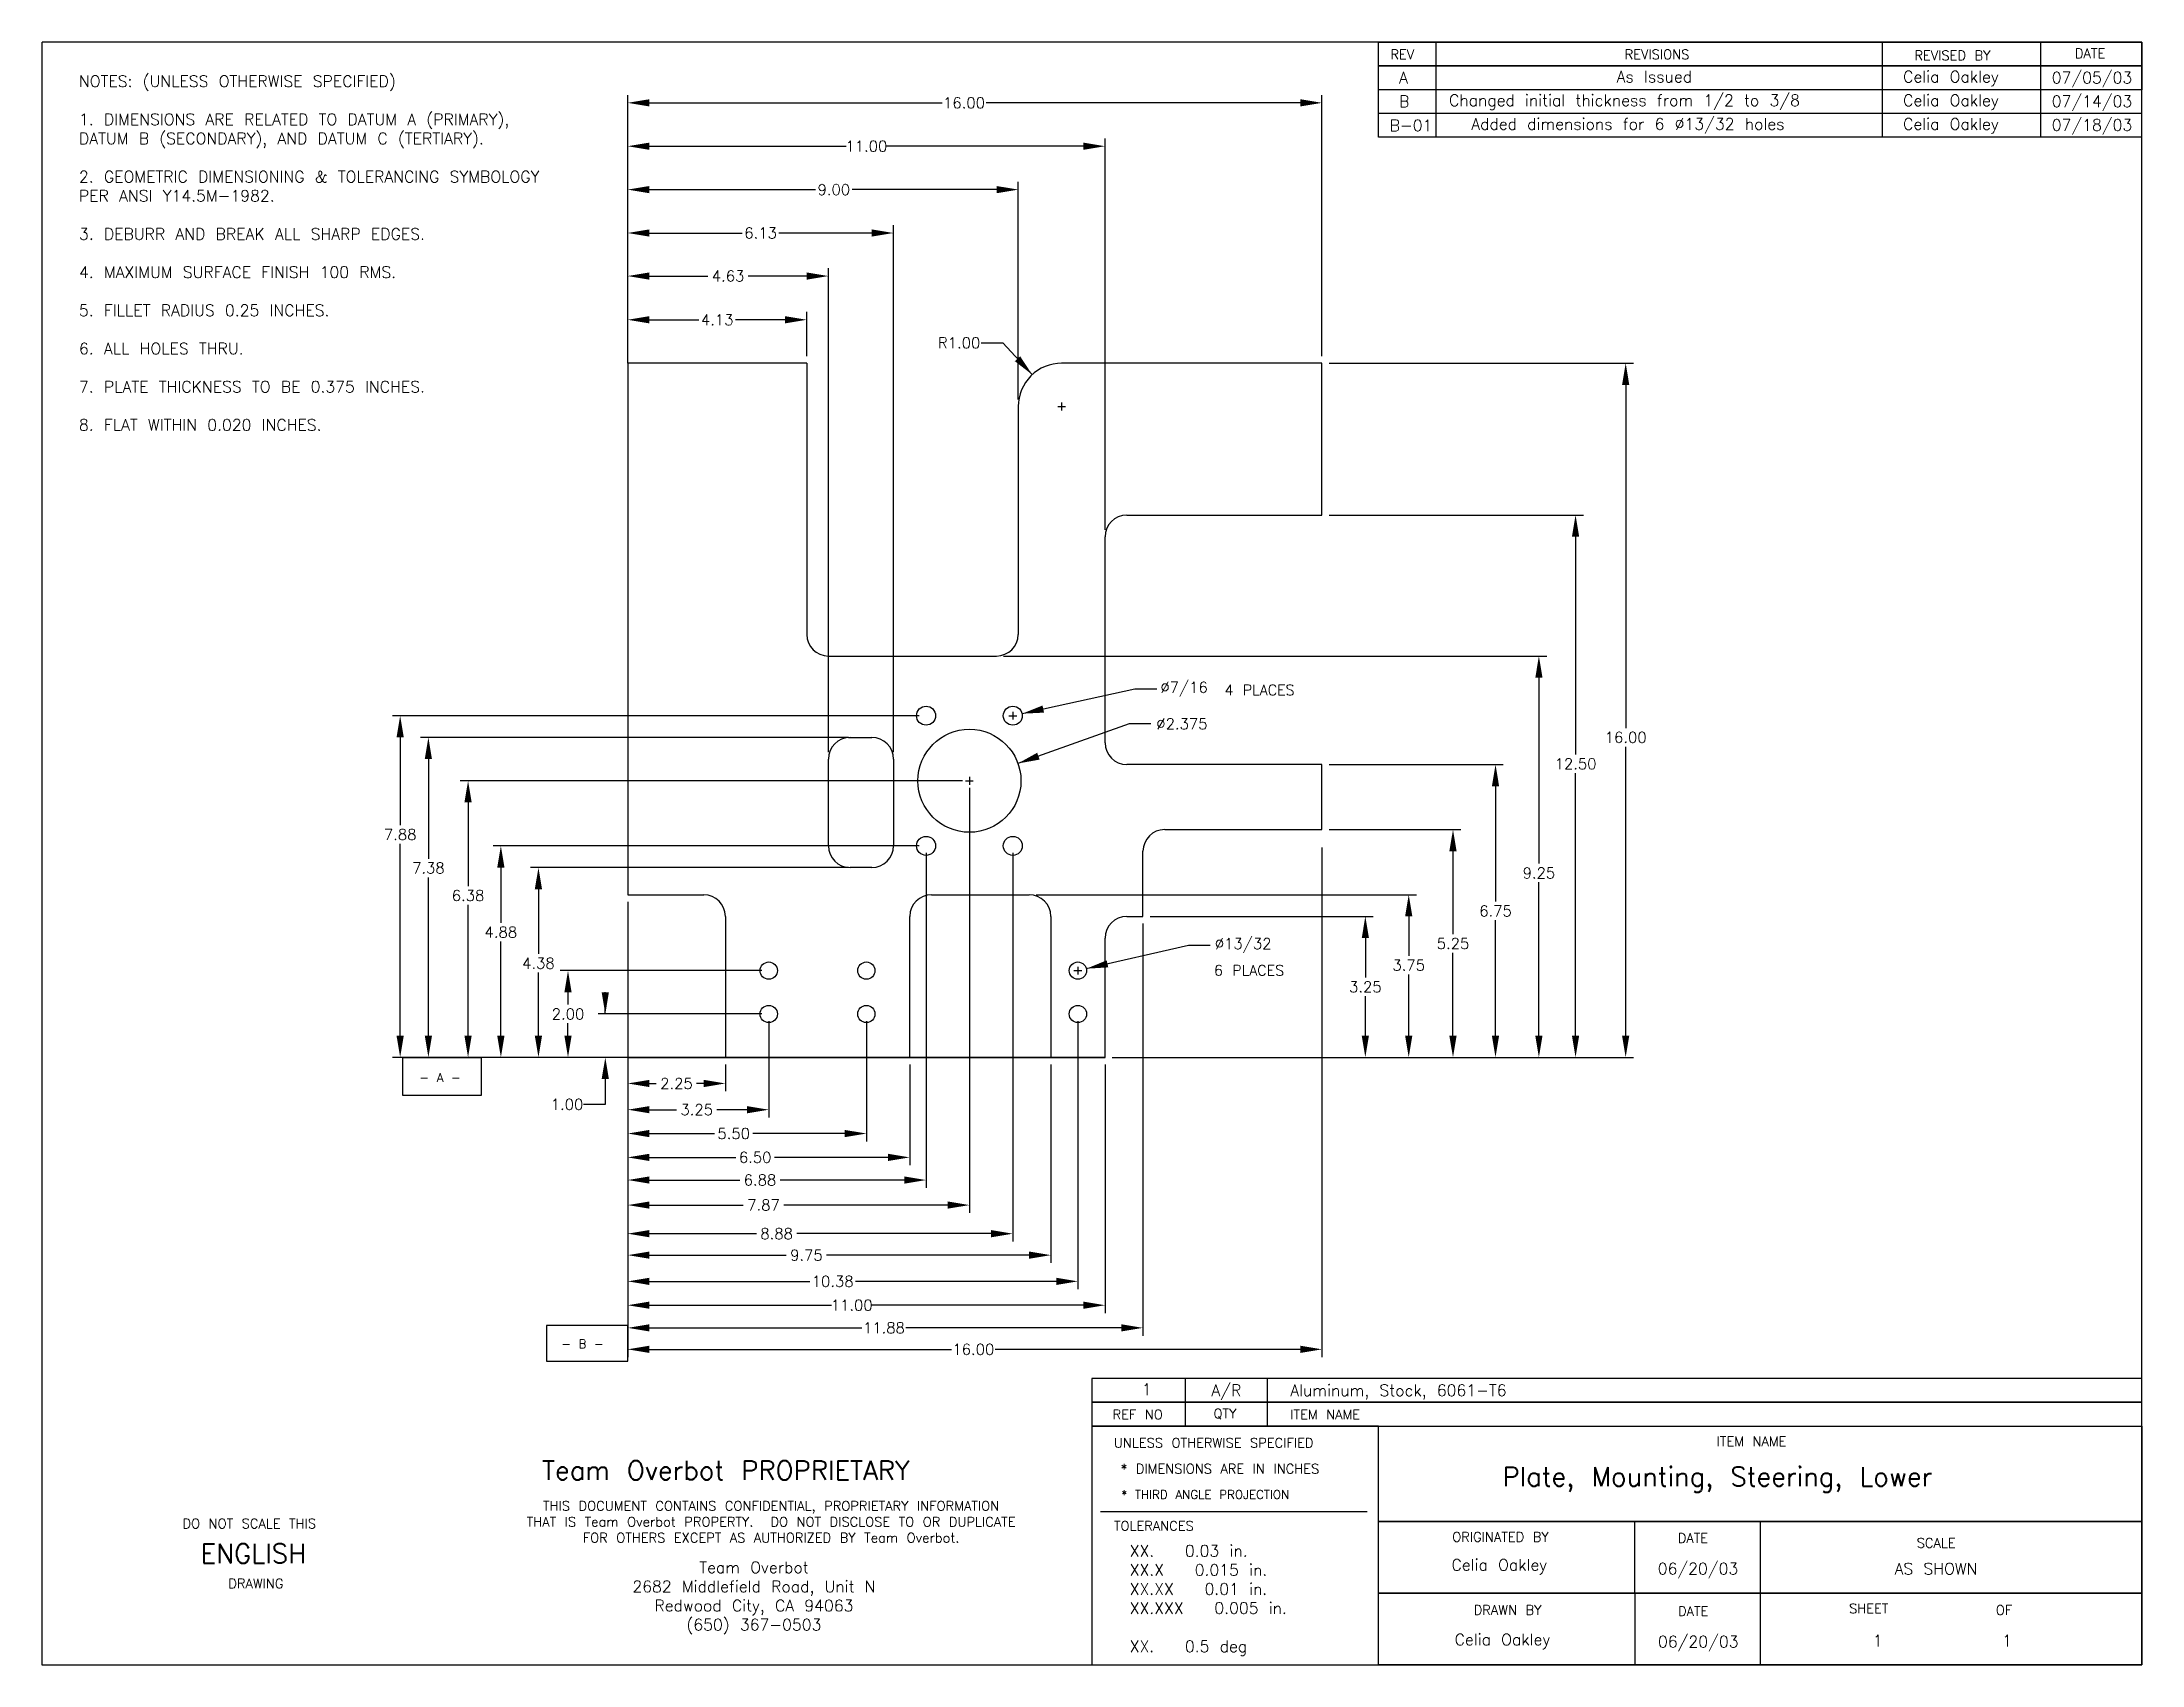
# Model space of a CAD drawing. Extents: x -13.5 to 34.9, y -14 to 23.4.
import ezdxf

# ---------------------------------------------------------------- set-up
doc = ezdxf.new("R2010")
doc.units = 0
doc.header["$MEASUREMENT"] = 0
doc.layers.get('0').update_dxf_attribs({"linetype": 'CONTINUOUS'})
doc.layers.get('DEFPOINTS').update_dxf_attribs({"linetype": 'CONTINUOUS'})
doc.layers.add('DIMENSIONS', color=1, linetype='CONTINUOUS')
doc.layers.add('TITLEBLOCK', color=5, linetype='CONTINUOUS')
doc.styles.get("Standard").update_dxf_attribs({"font": 'txt.shx'})
doc.dimstyles.new('STD_W_2_DEC_PLACES', dxfattribs={"dimtxt": 0.18, "dimasz": 0.18, "dimexe": 0.18, "dimexo": 0.1625, "dimgap": 0.09, "dimtad": 0, "dimtih": 1, "dimtoh": 1, "dimzin": 0, "dimtxsty": 'STANDARD', "dimcen": 0.09, "dimclrd": 10, "dimclre": 10, "dimazin": 3, "dimtfac": 1, "dimtdec": 4, "dimtofl": 0, "dimtmove": 0, "dimatfit": 3, "dimtolj": 1, "dimtzin": 0})

# ---------------------------------------------------------------- blocks, each defined once
blk = doc.blocks.new('*D36')
at = {"color": 1, "linetype": 'BYBLOCK'}
for p, q in [((0, 3.587), (0, -0.781)), ((2.25, -0.163), (2.25, -0.781)), ((0.5, -0.601), (0.658, -0.601)), ((1.75, -0.601), (1.588, -0.601))]:
    blk.add_line(p, q, dxfattribs=at)
for points in [[(0, -0.601), (0.5, -0.685), (0.5, -0.518)], [(2.25, -0.601), (1.75, -0.685), (1.75, -0.518)]]:
    blk.add_solid(points, dxfattribs=at)
at = {"layer": 'DEFPOINTS', "color": 1, "linetype": 'BYBLOCK'}
for p in [(0, 3.75), (2.25, 0)]:
    blk.add_point(p, dxfattribs=at)
at = {"color": 0, "linetype": 'BYBLOCK', "insert": (1.123, -0.601), "char_height": 0.25, "attachment_point": 5}
blk.add_mtext('\\A1;2.25', dxfattribs=at)
blk = doc.blocks.new('*D35')
at = {"color": 1, "linetype": 'BYBLOCK'}
for p, q in [((0, 3.587), (0, -5.892)), ((11, -0.163), (11, -5.892)), ((0.5, -5.712), (4.697, -5.712)), ((10.5, -5.712), (5.627, -5.712))]:
    blk.add_line(p, q, dxfattribs=at)
for points in [[(0, -5.712), (0.5, -5.795), (0.5, -5.629)], [(11, -5.712), (10.5, -5.795), (10.5, -5.629)]]:
    blk.add_solid(points, dxfattribs=at)
at = {"layer": 'DEFPOINTS', "color": 1, "linetype": 'BYBLOCK'}
for p in [(0, 3.75), (11, 0)]:
    blk.add_point(p, dxfattribs=at)
at = {"color": 0, "linetype": 'BYBLOCK', "insert": (5.162, -5.712), "char_height": 0.25, "attachment_point": 5}
blk.add_mtext('\\A1;11.00', dxfattribs=at)
blk = doc.blocks.new('*D25')
at = {"color": 1, "linetype": 'BYBLOCK'}
for p, q in [((0, 3.587), (0, -6.414)), ((11.875, 3.087), (11.875, -6.414)), ((0.5, -6.234), (5.397, -6.234)), ((11.375, -6.234), (6.411, -6.234))]:
    blk.add_line(p, q, dxfattribs=at)
for points in [[(0, -6.234), (0.5, -6.317), (0.5, -6.151)], [(11.875, -6.234), (11.375, -6.317), (11.375, -6.151)]]:
    blk.add_solid(points, dxfattribs=at)
at = {"layer": 'DEFPOINTS', "color": 1, "linetype": 'BYBLOCK'}
for p in [(0, 3.75), (11.875, 3.25)]:
    blk.add_point(p, dxfattribs=at)
at = {"color": 0, "linetype": 'BYBLOCK', "insert": (5.904, -6.234), "char_height": 0.25, "attachment_point": 5}
blk.add_mtext('\\A1;11.88', dxfattribs=at)
blk = doc.blocks.new('*D10')
at = {"color": 1, "linetype": 'BYBLOCK'}
for p, q in [((0, 16.163), (0, 17.18)), ((0.5, 17), (1.639, 17)), ((3.625, 17), (2.486, 17)), ((4.125, 16.163), (4.125, 17.18))]:
    blk.add_line(p, q, dxfattribs=at)
for points in [[(0, 17), (0.5, 16.917), (0.5, 17.083)], [(4.125, 17), (3.625, 16.917), (3.625, 17.083)]]:
    blk.add_solid(points, dxfattribs=at)
at = {"layer": 'DEFPOINTS', "color": 1, "linetype": 'BYBLOCK'}
for p in [(0, 16), (4.125, 16)]:
    blk.add_point(p, dxfattribs=at)
at = {"color": 0, "linetype": 'BYBLOCK', "insert": (2.062, 17), "char_height": 0.25, "attachment_point": 5}
blk.add_mtext('\\A1;4.13', dxfattribs=at)
blk = doc.blocks.new('*D9')
at = {"color": 1, "linetype": 'BYBLOCK'}
for p, q in [((0, 16.163), (0, 20.18)), ((0.5, 20), (4.327, 20)), ((8.5, 20), (5.173, 20)), ((9, 15.162), (9, 20.18))]:
    blk.add_line(p, q, dxfattribs=at)
for points in [[(0, 20), (0.5, 19.917), (0.5, 20.083)], [(9, 20), (8.5, 19.917), (8.5, 20.083)]]:
    blk.add_solid(points, dxfattribs=at)
at = {"layer": 'DEFPOINTS', "color": 1, "linetype": 'BYBLOCK'}
for p in [(0, 16), (9, 15)]:
    blk.add_point(p, dxfattribs=at)
at = {"color": 0, "linetype": 'BYBLOCK', "insert": (4.75, 20), "char_height": 0.25, "attachment_point": 5}
blk.add_mtext('\\A1;9.00', dxfattribs=at)
blk = doc.blocks.new('*D8')
at = {"color": 1, "linetype": 'BYBLOCK'}
for p, q in [((12.037, 3.25), (17.18, 3.25)), ((17, 2.75), (17, 1.84)), ((17, 0.5), (17, 1.41)), ((11.162, 0), (17.18, 0))]:
    blk.add_line(p, q, dxfattribs=at)
for points in [[(17, 3.25), (17.083, 2.75), (16.917, 2.75)], [(17, 0), (17.083, 0.5), (16.917, 0.5)]]:
    blk.add_solid(points, dxfattribs=at)
at = {"layer": 'DEFPOINTS', "color": 1, "linetype": 'BYBLOCK'}
for p in [(11.875, 3.25), (11, 0)]:
    blk.add_point(p, dxfattribs=at)
at = {"color": 0, "linetype": 'BYBLOCK', "insert": (17, 1.625), "char_height": 0.25, "attachment_point": 5}
blk.add_mtext('\\A1;3.25', dxfattribs=at)
blk = doc.blocks.new('*D7')
at = {"color": 1, "linetype": 'BYBLOCK'}
for p, q in [((9.412, 3.75), (18.18, 3.75)), ((18, 3.25), (18, 2.34)), ((18, 0.5), (18, 1.91)), ((11.162, 0), (18.18, 0))]:
    blk.add_line(p, q, dxfattribs=at)
for points in [[(18, 3.75), (18.083, 3.25), (17.917, 3.25)], [(18, 0), (18.083, 0.5), (17.917, 0.5)]]:
    blk.add_solid(points, dxfattribs=at)
at = {"layer": 'DEFPOINTS', "color": 1, "linetype": 'BYBLOCK'}
for p in [(9.25, 3.75), (11, 0)]:
    blk.add_point(p, dxfattribs=at)
at = {"color": 0, "linetype": 'BYBLOCK', "insert": (18, 2.125), "char_height": 0.25, "attachment_point": 5}
blk.add_mtext('\\A1;3.75', dxfattribs=at)
blk = doc.blocks.new('*D6')
at = {"color": 1, "linetype": 'BYBLOCK'}
for p, q in [((16.163, 6.75), (20.18, 6.75)), ((20, 6.25), (20, 3.59)), ((20, 0.5), (20, 3.16)), ((11.162, 0), (20.18, 0))]:
    blk.add_line(p, q, dxfattribs=at)
for points in [[(20, 6.75), (20.083, 6.25), (19.917, 6.25)], [(20, 0), (20.083, 0.5), (19.917, 0.5)]]:
    blk.add_solid(points, dxfattribs=at)
at = {"layer": 'DEFPOINTS', "color": 1, "linetype": 'BYBLOCK'}
for p in [(16, 6.75), (11, 0)]:
    blk.add_point(p, dxfattribs=at)
at = {"color": 0, "linetype": 'BYBLOCK', "insert": (20, 3.375), "char_height": 0.25, "attachment_point": 5}
blk.add_mtext('\\A1;6.75', dxfattribs=at)
blk = doc.blocks.new('*D5')
at = {"color": 1, "linetype": 'BYBLOCK'}
for p, q in [((16.163, 12.5), (22.025, 12.5)), ((21.845, 12), (21.845, 6.98)), ((21.845, 0.5), (21.845, 6.55)), ((11.162, 0), (22.025, 0))]:
    blk.add_line(p, q, dxfattribs=at)
for points in [[(21.845, 12.5), (21.928, 12), (21.762, 12)], [(21.845, 0), (21.928, 0.5), (21.762, 0.5)]]:
    blk.add_solid(points, dxfattribs=at)
at = {"layer": 'DEFPOINTS', "color": 1, "linetype": 'BYBLOCK'}
for p in [(16, 12.5), (11, 0)]:
    blk.add_point(p, dxfattribs=at)
at = {"color": 0, "linetype": 'BYBLOCK', "insert": (21.845, 6.765), "char_height": 0.25, "attachment_point": 5}
blk.add_mtext('\\A1;12.50', dxfattribs=at)
blk = doc.blocks.new('*D4')
at = {"color": 1, "linetype": 'BYBLOCK'}
for p, q in [((8.662, 9.25), (21.18, 9.25)), ((21, 8.75), (21, 4.465)), ((21, 0.5), (21, 4.035)), ((11.162, 0), (21.18, 0))]:
    blk.add_line(p, q, dxfattribs=at)
for points in [[(21, 9.25), (21.083, 8.75), (20.917, 8.75)], [(21, 0), (21.083, 0.5), (20.917, 0.5)]]:
    blk.add_solid(points, dxfattribs=at)
at = {"layer": 'DEFPOINTS', "color": 1, "linetype": 'BYBLOCK'}
for p in [(8.5, 9.25), (11, 0)]:
    blk.add_point(p, dxfattribs=at)
at = {"color": 0, "linetype": 'BYBLOCK', "insert": (21, 4.25), "char_height": 0.25, "attachment_point": 5}
blk.add_mtext('\\A1;9.25', dxfattribs=at)
blk = doc.blocks.new('*D3')
at = {"color": 1, "linetype": 'BYBLOCK'}
for p, q in [((16.163, 16), (23.18, 16)), ((23, 15.5), (23, 7.59)), ((23, 0.5), (23, 7.16)), ((11.162, 0), (23.18, 0))]:
    blk.add_line(p, q, dxfattribs=at)
for points in [[(23, 16), (23.083, 15.5), (22.917, 15.5)], [(23, 0), (23.083, 0.5), (22.917, 0.5)]]:
    blk.add_solid(points, dxfattribs=at)
at = {"layer": 'DEFPOINTS', "color": 1, "linetype": 'BYBLOCK'}
for p in [(16, 16), (11, 0)]:
    blk.add_point(p, dxfattribs=at)
at = {"color": 0, "linetype": 'BYBLOCK', "insert": (23, 7.375), "char_height": 0.25, "attachment_point": 5}
blk.add_mtext('\\A1;16.00', dxfattribs=at)
blk = doc.blocks.new('*D23')
at = {"color": 1, "linetype": 'BYBLOCK'}
for p, q in [((5.088, 4.375), (-2.238, 4.375)), ((-2.058, 3.875), (-2.058, 2.384)), ((-2.058, 0.5), (-2.058, 1.954)), ((2.087, 0), (-2.238, 0))]:
    blk.add_line(p, q, dxfattribs=at)
for points in [[(-2.058, 4.375), (-1.975, 3.875), (-2.142, 3.875)], [(-2.058, 0), (-1.975, 0.5), (-2.142, 0.5)]]:
    blk.add_solid(points, dxfattribs=at)
at = {"layer": 'DEFPOINTS', "color": 1, "linetype": 'BYBLOCK'}
for p in [(5.25, 4.375), (2.25, 0)]:
    blk.add_point(p, dxfattribs=at)
at = {"color": 0, "linetype": 'BYBLOCK', "insert": (-2.058, 2.169), "char_height": 0.25, "attachment_point": 5}
blk.add_mtext('\\A1;4.38', dxfattribs=at)
blk = doc.blocks.new('*D24')
at = {"color": 1, "linetype": 'BYBLOCK'}
for p, q in [((5.088, 7.375), (-4.775, 7.375)), ((-4.595, 6.875), (-4.595, 4.578)), ((-4.595, 0.5), (-4.595, 4.148)), ((2.087, 0), (-4.775, 0))]:
    blk.add_line(p, q, dxfattribs=at)
for points in [[(-4.595, 7.375), (-4.512, 6.875), (-4.678, 6.875)], [(-4.595, 0), (-4.512, 0.5), (-4.678, 0.5)]]:
    blk.add_solid(points, dxfattribs=at)
at = {"layer": 'DEFPOINTS', "color": 1, "linetype": 'BYBLOCK'}
for p in [(5.25, 7.375), (2.25, 0)]:
    blk.add_point(p, dxfattribs=at)
at = {"color": 0, "linetype": 'BYBLOCK', "insert": (-4.595, 4.363), "char_height": 0.25, "attachment_point": 5}
blk.add_mtext('\\A1;7.38', dxfattribs=at)
blk = doc.blocks.new('*D2')
at = {"color": 1, "linetype": 'BYBLOCK'}
for p, q in [((0, 16), (0, 22.18)), ((0.5, 22), (7.243, 22)), ((15.5, 22), (8.257, 22)), ((16, 16.163), (16, 22.18))]:
    blk.add_line(p, q, dxfattribs=at)
for points in [[(0, 22), (0.5, 21.917), (0.5, 22.083)], [(16, 22), (15.5, 21.917), (15.5, 22.083)]]:
    blk.add_solid(points, dxfattribs=at)
at = {"layer": 'DEFPOINTS', "color": 1, "linetype": 'BYBLOCK'}
for p in [(16, 16), (0, 15.838)]:
    blk.add_point(p, dxfattribs=at)
at = {"color": 0, "linetype": 'BYBLOCK', "insert": (7.75, 22), "char_height": 0.25, "attachment_point": 5}
blk.add_mtext('\\A1;16.00', dxfattribs=at)
blk = doc.blocks.new('*D26')
at = {"color": 1, "linetype": 'BYBLOCK'}
for p, q in [((16, 4.838), (16, -6.909)), ((0, 3.587), (0, -6.909)), ((0.5, -6.729), (7.458, -6.729)), ((15.5, -6.729), (8.471, -6.729))]:
    blk.add_line(p, q, dxfattribs=at)
for points in [[(0, -6.729), (0.5, -6.812), (0.5, -6.645)], [(16, -6.729), (15.5, -6.812), (15.5, -6.645)]]:
    blk.add_solid(points, dxfattribs=at)
at = {"layer": 'DEFPOINTS', "color": 1, "linetype": 'BYBLOCK'}
for p in [(16, 5), (0, 3.75)]:
    blk.add_point(p, dxfattribs=at)
at = {"color": 0, "linetype": 'BYBLOCK', "insert": (7.965, -6.729), "char_height": 0.25, "attachment_point": 5}
blk.add_mtext('\\A1;16.00', dxfattribs=at)
blk = doc.blocks.new('*D1')
at = {"color": 1, "linetype": 'BYBLOCK'}
for p, q in [((8.143, 16.47), (8.643, 16.47)), ((8.643, 16.47), (9.322, 15.735)), ((10, 15.09), (10, 14.91)), ((9.91, 15), (10.09, 15))]:
    blk.add_line(p, q, dxfattribs=at)
blk.add_solid([(9.322, 15.735), (9.044, 16.159), (8.921, 16.046)], dxfattribs=at)
at = {"color": 0, "linetype": 'BYBLOCK', "insert": (7.637, 16.47), "char_height": 0.25, "attachment_point": 5}
blk.add_mtext('\\A1;R1.00', dxfattribs=at)
blk = doc.blocks.new('*D11')
at = {"color": 1, "linetype": 'BYBLOCK'}
for p, q in [((0, 16.163), (0, 21.18)), ((0.5, 21), (5.035, 21)), ((10.5, 21), (5.965, 21)), ((11, 12.162), (11, 21.18))]:
    blk.add_line(p, q, dxfattribs=at)
for points in [[(0, 21), (0.5, 20.917), (0.5, 21.083)], [(11, 21), (10.5, 20.917), (10.5, 21.083)]]:
    blk.add_solid(points, dxfattribs=at)
at = {"layer": 'DEFPOINTS', "color": 1, "linetype": 'BYBLOCK'}
for p in [(0, 16), (11, 12)]:
    blk.add_point(p, dxfattribs=at)
at = {"color": 0, "linetype": 'BYBLOCK', "insert": (5.5, 21), "char_height": 0.25, "attachment_point": 5}
blk.add_mtext('\\A1;11.00', dxfattribs=at)
blk = doc.blocks.new('*D12')
at = {"color": 1, "linetype": 'BYBLOCK'}
for p, q in [((0, 16.163), (0, 19.18)), ((0.5, 19), (2.639, 19)), ((5.625, 19), (3.486, 19)), ((6.125, 7.037), (6.125, 19.18))]:
    blk.add_line(p, q, dxfattribs=at)
for points in [[(0, 19), (0.5, 18.917), (0.5, 19.083)], [(6.125, 19), (5.625, 18.917), (5.625, 19.083)]]:
    blk.add_solid(points, dxfattribs=at)
at = {"layer": 'DEFPOINTS', "color": 1, "linetype": 'BYBLOCK'}
for p in [(0, 16), (6.125, 6.875)]:
    blk.add_point(p, dxfattribs=at)
at = {"color": 0, "linetype": 'BYBLOCK', "insert": (3.062, 19), "char_height": 0.25, "attachment_point": 5}
blk.add_mtext('\\A1;6.13', dxfattribs=at)
blk = doc.blocks.new('*D30')
at = {"color": 1, "linetype": 'BYBLOCK'}
for p, q in [((6.875, 4.713), (6.875, -3.007)), ((0, 3.587), (0, -3.007)), ((0.5, -2.827), (2.582, -2.827)), ((6.375, -2.827), (3.512, -2.827))]:
    blk.add_line(p, q, dxfattribs=at)
for points in [[(0, -2.827), (0.5, -2.91), (0.5, -2.744)], [(6.875, -2.827), (6.375, -2.91), (6.375, -2.744)]]:
    blk.add_solid(points, dxfattribs=at)
at = {"layer": 'DEFPOINTS', "color": 1, "linetype": 'BYBLOCK'}
for p in [(6.875, 4.875), (0, 3.75)]:
    blk.add_point(p, dxfattribs=at)
at = {"color": 0, "linetype": 'BYBLOCK', "insert": (3.047, -2.827), "char_height": 0.25, "attachment_point": 5}
blk.add_mtext('\\A1;6.88', dxfattribs=at)
blk = doc.blocks.new('*D34')
at = {"color": 1, "linetype": 'BYBLOCK'}
for p, q in [((8.875, 4.713), (8.875, -4.243)), ((0, 3.587), (0, -4.243)), ((0.5, -4.063), (2.966, -4.063)), ((8.375, -4.063), (3.896, -4.063))]:
    blk.add_line(p, q, dxfattribs=at)
for points in [[(0, -4.063), (0.5, -4.147), (0.5, -3.98)], [(8.875, -4.063), (8.375, -4.147), (8.375, -3.98)]]:
    blk.add_solid(points, dxfattribs=at)
at = {"layer": 'DEFPOINTS', "color": 1, "linetype": 'BYBLOCK'}
for p in [(8.875, 4.875), (0, 3.75)]:
    blk.add_point(p, dxfattribs=at)
at = {"color": 0, "linetype": 'BYBLOCK', "insert": (3.431, -4.063), "char_height": 0.25, "attachment_point": 5}
blk.add_mtext('\\A1;8.88', dxfattribs=at)
blk = doc.blocks.new('*D28')
at = {"color": 1, "linetype": 'BYBLOCK'}
for p, q in [((0, 3.587), (0, -4.738)), ((9.75, -0.163), (9.75, -4.738)), ((0.5, -4.558), (3.653, -4.558)), ((9.25, -4.558), (4.583, -4.558))]:
    blk.add_line(p, q, dxfattribs=at)
for points in [[(0, -4.558), (0.5, -4.641), (0.5, -4.475)], [(9.75, -4.558), (9.25, -4.641), (9.25, -4.475)]]:
    blk.add_solid(points, dxfattribs=at)
at = {"layer": 'DEFPOINTS', "color": 1, "linetype": 'BYBLOCK'}
for p in [(0, 3.75), (9.75, 0)]:
    blk.add_point(p, dxfattribs=at)
at = {"color": 0, "linetype": 'BYBLOCK', "insert": (4.118, -4.558), "char_height": 0.25, "attachment_point": 5}
blk.add_mtext('\\A1;9.75', dxfattribs=at)
blk = doc.blocks.new('*D20')
at = {"color": 1, "linetype": 'BYBLOCK'}
for p, q in [((6.713, 4.875), (-3.104, 4.875)), ((-2.924, 4.375), (-2.924, 3.101)), ((-2.924, 0.5), (-2.924, 2.671)), ((2.087, 0), (-3.104, 0))]:
    blk.add_line(p, q, dxfattribs=at)
for points in [[(-2.924, 4.875), (-2.841, 4.375), (-3.008, 4.375)], [(-2.924, 0), (-2.841, 0.5), (-3.008, 0.5)]]:
    blk.add_solid(points, dxfattribs=at)
at = {"layer": 'DEFPOINTS', "color": 1, "linetype": 'BYBLOCK'}
for p in [(6.875, 4.875), (2.25, 0)]:
    blk.add_point(p, dxfattribs=at)
at = {"color": 0, "linetype": 'BYBLOCK', "insert": (-2.924, 2.886), "char_height": 0.25, "attachment_point": 5}
blk.add_mtext('\\A1;4.88', dxfattribs=at)
blk = doc.blocks.new('*D19')
at = {"color": 1, "linetype": 'BYBLOCK'}
for p, q in [((7.713, 6.375), (-3.86, 6.375)), ((-3.68, 5.875), (-3.68, 3.945)), ((-3.68, 0.5), (-3.68, 3.515)), ((2.087, 0), (-3.86, 0))]:
    blk.add_line(p, q, dxfattribs=at)
for points in [[(-3.68, 6.375), (-3.597, 5.875), (-3.764, 5.875)], [(-3.68, 0), (-3.597, 0.5), (-3.764, 0.5)]]:
    blk.add_solid(points, dxfattribs=at)
at = {"layer": 'DEFPOINTS', "color": 1, "linetype": 'BYBLOCK'}
for p in [(7.875, 6.375), (2.25, 0)]:
    blk.add_point(p, dxfattribs=at)
at = {"color": 0, "linetype": 'BYBLOCK', "insert": (-3.68, 3.73), "char_height": 0.25, "attachment_point": 5}
blk.add_mtext('\\A1;6.38', dxfattribs=at)
blk = doc.blocks.new('*D18')
at = {"color": 1, "linetype": 'BYBLOCK'}
for p, q in [((6.713, 7.875), (-5.425, 7.875)), ((-5.245, 7.375), (-5.245, 5.352)), ((-5.245, 0.5), (-5.245, 4.922)), ((2.087, 0), (-5.425, 0))]:
    blk.add_line(p, q, dxfattribs=at)
for points in [[(-5.245, 7.875), (-5.162, 7.375), (-5.329, 7.375)], [(-5.245, 0), (-5.162, 0.5), (-5.329, 0.5)]]:
    blk.add_solid(points, dxfattribs=at)
at = {"layer": 'DEFPOINTS', "color": 1, "linetype": 'BYBLOCK'}
for p in [(6.875, 7.875), (2.25, 0)]:
    blk.add_point(p, dxfattribs=at)
at = {"color": 0, "linetype": 'BYBLOCK', "insert": (-5.245, 5.137), "char_height": 0.25, "attachment_point": 5}
blk.add_mtext('\\A1;7.88', dxfattribs=at)
blk = doc.blocks.new('*D13')
at = {"color": 1, "linetype": 'BYBLOCK'}
for p, q in [((0, 16.163), (0, 18.188)), ((0.5, 18.008), (1.848, 18.008)), ((4.125, 18.008), (2.778, 18.008)), ((4.625, 7.038), (4.625, 18.188))]:
    blk.add_line(p, q, dxfattribs=at)
for points in [[(0, 18.008), (0.5, 17.924), (0.5, 18.091)], [(4.625, 18.008), (4.125, 17.924), (4.125, 18.091)]]:
    blk.add_solid(points, dxfattribs=at)
at = {"layer": 'DEFPOINTS', "color": 1, "linetype": 'BYBLOCK'}
for p in [(0, 16), (4.625, 6.875)]:
    blk.add_point(p, dxfattribs=at)
at = {"color": 0, "linetype": 'BYBLOCK', "insert": (2.313, 18.008), "char_height": 0.25, "attachment_point": 5}
blk.add_mtext('\\A1;4.63', dxfattribs=at)
blk = doc.blocks.new('*D29')
at = {"color": 1, "linetype": 'BYBLOCK'}
for p, q in [((7.875, 6.212), (7.875, -3.584)), ((0, 3.587), (0, -3.584)), ((0.5, -3.404), (2.664, -3.404)), ((7.375, -3.404), (3.594, -3.404))]:
    blk.add_line(p, q, dxfattribs=at)
for points in [[(0, -3.404), (0.5, -3.487), (0.5, -3.321)], [(7.875, -3.404), (7.375, -3.487), (7.375, -3.321)]]:
    blk.add_solid(points, dxfattribs=at)
at = {"layer": 'DEFPOINTS', "color": 1, "linetype": 'BYBLOCK'}
for p in [(7.875, 6.375), (0, 3.75)]:
    blk.add_point(p, dxfattribs=at)
at = {"color": 0, "linetype": 'BYBLOCK', "insert": (3.129, -3.404), "char_height": 0.25, "attachment_point": 5}
blk.add_mtext('\\A1;7.87', dxfattribs=at)
blk = doc.blocks.new('*D14')
at = {"color": 1, "linetype": 'BYBLOCK'}
for p, q in [((16.163, 5.25), (19.2, 5.25)), ((19.02, 4.75), (19.02, 2.84)), ((19.02, 0.5), (19.02, 2.41)), ((11.162, 0), (19.2, 0))]:
    blk.add_line(p, q, dxfattribs=at)
for points in [[(19.02, 5.25), (19.103, 4.75), (18.936, 4.75)], [(19.02, 0), (19.103, 0.5), (18.936, 0.5)]]:
    blk.add_solid(points, dxfattribs=at)
at = {"layer": 'DEFPOINTS', "color": 1, "linetype": 'BYBLOCK'}
for p in [(16, 5.25), (11, 0)]:
    blk.add_point(p, dxfattribs=at)
at = {"color": 0, "linetype": 'BYBLOCK', "insert": (19.02, 2.625), "char_height": 0.25, "attachment_point": 5}
blk.add_mtext('\\A1;5.25', dxfattribs=at)
blk = doc.blocks.new('*D15')
at = {"color": 1, "linetype": 'BYBLOCK'}
for p, q in [((11.557, 7.688), (8.993, 6.774)), ((12.057, 7.688), (11.557, 7.688)), ((7.785, 6.375), (7.965, 6.375)), ((7.875, 6.465), (7.875, 6.285))]:
    blk.add_line(p, q, dxfattribs=at)
blk.add_solid([(8.993, 6.774), (9.492, 6.863), (9.436, 7.02)], dxfattribs=at)
at = {"color": 0, "linetype": 'BYBLOCK', "insert": (12.772, 7.688), "char_height": 0.25, "attachment_point": 5}
blk.add_mtext('\\A1;∅2.375', dxfattribs=at)
blk = doc.blocks.new('*D16')
at = {"color": 1, "linetype": 'BYBLOCK'}
for p, q in [((11.691, 8.487), (9.089, 7.921)), ((12.191, 8.487), (11.691, 8.487)), ((8.785, 7.875), (8.965, 7.875)), ((8.875, 7.965), (8.875, 7.785))]:
    blk.add_line(p, q, dxfattribs=at)
blk.add_solid([(9.089, 7.921), (9.595, 7.946), (9.56, 8.109)], dxfattribs=at)
at = {"color": 0, "linetype": 'BYBLOCK', "insert": (12.822, 8.487), "char_height": 0.25, "attachment_point": 5}
blk.add_mtext('%%C7/16', dxfattribs=at)
blk = doc.blocks.new('*D17')
at = {"color": 1, "linetype": 'BYBLOCK'}
for p, q in [((12.927, 2.58), (10.569, 2.044)), ((13.427, 2.58), (12.927, 2.58)), ((10.285, 2), (10.465, 2)), ((10.375, 2.09), (10.375, 1.91))]:
    blk.add_line(p, q, dxfattribs=at)
blk.add_solid([(10.569, 2.044), (11.075, 2.074), (11.038, 2.236)], dxfattribs=at)
at = {"color": 0, "linetype": 'BYBLOCK', "insert": (14.184, 2.58), "char_height": 0.25, "attachment_point": 5}
blk.add_mtext('%%C13/32', dxfattribs=at)
blk = doc.blocks.new('*D33')
at = {"color": 1, "linetype": 'BYBLOCK'}
for p, q in [((0, 3.587), (0, -1.386)), ((3.25, 0.837), (3.25, -1.386)), ((0.5, -1.206), (1.125, -1.206)), ((2.75, -1.206), (2.055, -1.206))]:
    blk.add_line(p, q, dxfattribs=at)
for points in [[(0, -1.206), (0.5, -1.289), (0.5, -1.123)], [(3.25, -1.206), (2.75, -1.289), (2.75, -1.123)]]:
    blk.add_solid(points, dxfattribs=at)
at = {"layer": 'DEFPOINTS', "color": 1, "linetype": 'BYBLOCK'}
for p in [(0, 3.75), (3.25, 1)]:
    blk.add_point(p, dxfattribs=at)
at = {"color": 0, "linetype": 'BYBLOCK', "insert": (1.59, -1.206), "char_height": 0.25, "attachment_point": 5}
blk.add_mtext('\\A1;3.25', dxfattribs=at)
blk = doc.blocks.new('*D31')
at = {"color": 1, "linetype": 'BYBLOCK'}
for p, q in [((0, 3.587), (0, -1.935)), ((5.5, 0.837), (5.5, -1.935)), ((0.5, -1.755), (1.998, -1.755)), ((5, -1.755), (2.886, -1.755))]:
    blk.add_line(p, q, dxfattribs=at)
for points in [[(0, -1.755), (0.5, -1.839), (0.5, -1.672)], [(5.5, -1.755), (5, -1.839), (5, -1.672)]]:
    blk.add_solid(points, dxfattribs=at)
at = {"layer": 'DEFPOINTS', "color": 1, "linetype": 'BYBLOCK'}
for p in [(0, 3.75), (5.5, 1)]:
    blk.add_point(p, dxfattribs=at)
at = {"color": 0, "linetype": 'BYBLOCK', "insert": (2.442, -1.755), "char_height": 0.25, "attachment_point": 5}
blk.add_mtext('\\A1;5.50', dxfattribs=at)
blk = doc.blocks.new('*D32')
at = {"color": 1, "linetype": 'BYBLOCK'}
for p, q in [((0, 3.587), (0, -2.485)), ((6.5, -0.163), (6.5, -2.485)), ((0.5, -2.305), (2.493, -2.305)), ((6, -2.305), (3.381, -2.305))]:
    blk.add_line(p, q, dxfattribs=at)
for points in [[(0, -2.305), (0.5, -2.388), (0.5, -2.222)], [(6.5, -2.305), (6, -2.388), (6, -2.222)]]:
    blk.add_solid(points, dxfattribs=at)
at = {"layer": 'DEFPOINTS', "color": 1, "linetype": 'BYBLOCK'}
for p in [(0, 3.75), (6.5, 0)]:
    blk.add_point(p, dxfattribs=at)
at = {"color": 0, "linetype": 'BYBLOCK', "insert": (2.937, -2.305), "char_height": 0.25, "attachment_point": 5}
blk.add_mtext('\\A1;6.50', dxfattribs=at)
blk = doc.blocks.new('*D22')
at = {"color": 1, "linetype": 'BYBLOCK'}
for p, q in [((-0.517, 1), (-0.517, 1.5)), ((3.087, 1), (-0.68, 1)), ((2.087, 0), (-0.68, 0)), ((-0.517, -0.5), (-0.517, -1.084)), ((-0.517, -1.084), (-1.017, -1.084))]:
    blk.add_line(p, q, dxfattribs=at)
for points in [[(-0.517, 1), (-0.434, 1.5), (-0.601, 1.5)], [(-0.517, 0), (-0.434, -0.5), (-0.601, -0.5)]]:
    blk.add_solid(points, dxfattribs=at)
at = {"layer": 'DEFPOINTS', "color": 1, "linetype": 'BYBLOCK'}
for p in [(3.25, 1), (2.25, 0)]:
    blk.add_point(p, dxfattribs=at)
at = {"color": 0, "linetype": 'BYBLOCK', "insert": (-1.399, -1.084), "char_height": 0.25, "attachment_point": 5}
blk.add_mtext('\\A1;1.00', dxfattribs=at)
blk = doc.blocks.new('*D21')
at = {"color": 1, "linetype": 'BYBLOCK'}
for p, q in [((3.087, 2), (-1.557, 2)), ((-1.377, 1.5), (-1.377, 1.215)), ((-1.377, 0.5), (-1.377, 0.785)), ((2.087, 0), (-1.557, 0))]:
    blk.add_line(p, q, dxfattribs=at)
for points in [[(-1.377, 2), (-1.294, 1.5), (-1.46, 1.5)], [(-1.377, 0), (-1.294, 0.5), (-1.46, 0.5)]]:
    blk.add_solid(points, dxfattribs=at)
at = {"layer": 'DEFPOINTS', "color": 1, "linetype": 'BYBLOCK'}
for p in [(3.25, 2), (2.25, 0)]:
    blk.add_point(p, dxfattribs=at)
at = {"color": 0, "linetype": 'BYBLOCK', "insert": (-1.377, 1), "char_height": 0.25, "attachment_point": 5}
blk.add_mtext('\\A1;2.00', dxfattribs=at)
blk = doc.blocks.new('*D27')
at = {"color": 1, "linetype": 'BYBLOCK'}
for p, q in [((0, 3.587), (0, -5.342)), ((10.375, 0.837), (10.375, -5.342)), ((0.5, -5.162), (4.195, -5.162)), ((9.875, -5.162), (5.25, -5.162))]:
    blk.add_line(p, q, dxfattribs=at)
for points in [[(0, -5.162), (0.5, -5.246), (0.5, -5.079)], [(10.375, -5.162), (9.875, -5.246), (9.875, -5.079)]]:
    blk.add_solid(points, dxfattribs=at)
at = {"layer": 'DEFPOINTS', "color": 1, "linetype": 'BYBLOCK'}
for p in [(0, 3.75), (10.375, 1)]:
    blk.add_point(p, dxfattribs=at)
at = {"color": 0, "linetype": 'BYBLOCK', "insert": (4.723, -5.162), "char_height": 0.25, "attachment_point": 5}
blk.add_mtext('\\A1;10.38', dxfattribs=at)

msp = doc.modelspace()

# ---------------------------------------------------------------- linework, layer by layer
for p, q in [((4.125, 16), (4.125, 9.75)), ((11.5, 12.5), (16, 12.5)), ((11, 7.25), (11, 12)), ((4.625, 9.25), (8.5, 9.25)), ((5.0875, 7.375), (5.625, 7.375)), ((4.625, 4.875), (4.625, 6.875)), ((6.125, 6.875), (6.125, 4.875)), ((16, 6.75), (11.5, 6.75)), ((12.375, 5.25), (16, 5.25)), ((5.625, 4.375), (5.125, 4.375)), ((11.875, 3.25), (11.875, 4.75)), ((0, 3.75), (1.75, 3.75)), ((7, 3.75), (9.25, 3.75)), ((2.25, 3.25), (2.25, 0)), ((6.5, 0), (6.5, 3.25)), ((9.75, 3.25), (9.75, 0)), ((11.5, 3.25), (11.875, 3.25)), ((11, 0), (11, 2.75))]:
    msp.add_line(p, q)
for points in [[(4.125, 16), (0, 16), (0, 3.75)], [(16, 5.25), (16, 6.75)], [(2.25, 0), (6.5, 0)], [(9.75, 0), (11, 0)]]:
    msp.add_lwpolyline(points)
msp.add_lwpolyline([(16, 12.5), (16, 16), (10, 16, 0.4142136), (9, 15), (9, 9.75)], format="xyb")
for centre, radius in [((6.875, 7.875), 0.2188), ((8.875, 7.875), 0.2188), ((7.875, 6.375), 1.1875), ((6.875, 4.875), 0.2188), ((8.875, 4.875), 0.2188), ((3.25, 2), 0.1985), ((5.5, 2), 0.1985), ((10.375, 2), 0.1985), ((3.25, 1), 0.1985), ((5.5, 1), 0.1985), ((10.375, 1), 0.1985)]:
    msp.add_circle(centre, radius)
for centre, start, end in [((11.5, 12), 90, 180), ((4.625, 9.75), 180, 270), ((8.5, 9.75), 270, 360), ((5.125, 6.875), 90, 180), ((5.625, 6.875), 360, 90), ((11.5, 7.25), 180, 270), ((5.125, 4.875), 180, 270), ((5.625, 4.875), 270, 360), ((12.375, 4.75), 90, 180), ((1.75, 3.25), 0, 90), ((7, 3.25), 90, 180), ((9.25, 3.25), 0, 90), ((11.5, 2.75), 90, 180)]:
    msp.add_arc(centre, 0.5, start, end)
msp.add_point((7.875, 6.375))
at = {"layer": 'DIMENSIONS'}
for points in [[(-5.18, 0), (-3.375, 0), (-3.375, -0.875), (-5.18, -0.875)], [(0, 0), (11, 0), (11, 0), (0, 0)], [(0, -6.18), (-1.875, -6.18), (-1.875, -7), (0, -7)]]:
    msp.add_lwpolyline(points, close=True, dxfattribs=at)
at = {"layer": 'TITLEBLOCK', "ltscale": 4.4}
for p, q in [((34.9, 23.4), (-13.5, 23.4)), ((-13.5, 23.4), (-13.5, -14)), ((17.3, 23.4), (34.9, 23.4)), ((17.3, 22.85), (17.3, 23.4)), ((34.9, -14), (34.9, 23.4)), ((34.9, 23.4), (34.9, 22.85)), ((34.9, 22.85), (17.3, 22.85)), ((17.3, 22.85), (34.9, 22.85)), ((17.3, 22.3), (17.3, 22.85)), ((34.9, 22.85), (34.9, 22.3)), ((17.3, 21.7549), (17.3, 22.3049)), ((34.9, 22.3), (17.3, 22.3)), ((17.3, 21.2098), (17.3, 21.7598)), ((34.9, 21.7549), (17.3, 21.7549)), ((34.9, 21.2098), (17.3, 21.2098)), ((-13.5, -14), (34.9, -14))]:
    msp.add_line(p, q, dxfattribs=at)
at = {"layer": 'TITLEBLOCK', "ltscale": 4.4, "extrusion": (-1.22461e-16, 0, -1)}
for p, q in [((18.6255, 23.4021), (18.6255, 22.85)), ((28.9106, 23.3789), (28.9106, 22.85)), ((32.5639, 23.3789), (32.5639, 22.85)), ((18.6255, 22.85), (18.6255, 22.3085)), ((28.9106, 22.85), (28.9106, 22.3085)), ((32.5639, 22.85), (32.5639, 22.3085)), ((18.6255, 22.3049), (18.6255, 21.7634)), ((28.9106, 22.3049), (28.9106, 21.7634)), ((32.5639, 22.3049), (32.5639, 21.7634)), ((18.6255, 21.7598), (18.6255, 21.2182)), ((28.9106, 21.7598), (28.9106, 21.2182)), ((32.5639, 21.7598), (32.5639, 21.2182)), ((12.8492, -7.4), (12.8492, -8.5047)), ((14.734, -7.4), (14.734, -8.5047)), ((10.7, -8.5), (10.7, -10.15)), ((17.3, -8.5), (10.7, -8.5)), ((17.3, -10.15), (17.3, -8.5)), ((10.7, -10.15), (10.7, -14)), ((10.8993, -10.4689), (17.0439, -10.4689)), ((23.2041, -10.6977), (23.2041, -12.3499)), ((26.1, -10.7), (26.1, -12.35)), ((26.1, -12.35), (26.1, -14))]:
    msp.add_line(p, q, dxfattribs=at)
at = {"layer": 'TITLEBLOCK', "ltscale": 4.4, "extrusion": (0, 0, -1)}
msp.add_line((23.2111, -12.3521), (23.2111, -14.0042), dxfattribs=at)
at = {"layer": 'TITLEBLOCK', "ltscale": 4.4}
for points in [[(10.7, -7.95), (34.9, -7.95), (34.9, -7.4), (10.7, -7.4)], [(10.7, -8.5), (34.9, -8.5), (34.9, -7.95), (10.7, -7.95)], [(17.3, -8.5), (34.9, -8.5), (34.9, -10.7), (17.3, -10.7)], [(17.3, -10.7), (34.9, -10.7), (34.9, -12.35), (17.3, -12.35)], [(17.3, -10.7), (34.9, -10.7), (34.9, -12.35), (17.3, -12.35)], [(17.3, -10.7), (34.9, -10.7), (34.9, -12.35), (17.3, -12.35)], [(17.3, -10.7), (34.9, -10.7), (34.9, -12.35), (17.3, -12.35)], [(17.3, -12.35), (34.9, -12.35), (34.9, -14), (17.3, -14)]]:
    msp.add_lwpolyline(points, close=True, dxfattribs=at)

# ---------------------------------------------------------------- texts
at = {"layer": 'DIMENSIONS'}
for s, height, p in [('4 PLACES', 0.24, (13.7553, 8.3477)), ('6 PLACES', 0.24, (13.5135, 1.8855)), ('- A -', 0.2, (-4.8044, -0.5666)), ('- B -', 0.2, (-1.5341, -6.7028))]:
    msp.add_text(s, height=height, dxfattribs=at).set_placement(p)
at = {"layer": 'TITLEBLOCK', "ltscale": 4.4}
for s, height, p in [('DATE', 0.22, (33.355, 23.0298)), ('REV', 0.22, (17.5783, 23.0065)), ('REVISIONS', 0.22, (22.9769, 23.0065)), ('REVISED BY', 0.22, (29.6552, 22.9833)), ('07/05/03', 0.264, (32.8198, 22.4481)), ('A', 0.264, (17.7789, 22.4469)), ('As Issued', 0.264, (22.7907, 22.4714)), ('Celia Oakley', 0.264, (29.3938, 22.4698)), ('B', 0.264, (17.7789, 21.9018)), ('Changed initial thickness from 1/2 to 3/8', 0.264, (18.9285, 21.9262)), ('Celia Oakley', 0.264, (29.3938, 21.9247)), ('07/14/03', 0.264, (32.8198, 21.903)), ('B-01', 0.264, (17.5605, 21.3466)), ('Added dimensions for 6 %%C13/32 holes', 0.264, (19.442, 21.3811)), ('Celia Oakley', 0.264, (29.3938, 21.3796)), ('07/18/03', 0.264, (32.8198, 21.3579)), ('1', 0.264, (11.8486, -7.7834)), ('A/R', 0.264, (13.4542, -7.8066)), ('Aluminum, Stock, 6061-T6', 0.264, (15.2692, -7.8066)), ('REF NO', 0.22, (11.1738, -8.3418)), ('QTY', 0.22, (13.5008, -8.3185)), ('ITEM NAME', 0.22, (15.2692, -8.3418)), ('UNLESS OTHERWISE SPECIFIED', 0.22, (11.2058, -8.9934)), ('ITEM NAME', 0.22, (25.0948, -8.957)), ('Team Overbot PROPRIETARY', 0.44, (-1.9781, -9.738)), ('* DIMENSIONS ARE IN INCHES', 0.22, (11.3628, -9.5904)), ('Plate, Mounting, Steering, Lower', 0.44, (20.1587, -9.8819)), ('DO NOT SCALE THIS', 0.22, (-10.262, -10.8549)), ('TOLERANCES', 0.22, (11.2058, -10.9081)), ('ORIGINATED BY', 0.22, (19.0025, -11.1617)), ('DATE', 0.22, (24.2007, -11.1886)), ('SCALE', 0.22, (29.709, -11.3013)), ('ENGLISH', 0.44, (-9.8461, -11.6548)), ('Celia Oakley', 0.264, (18.9865, -11.8293)), ('06/20/03', 0.264, (23.7393, -11.915)), ('DRAWING', 0.22, (-9.2061, -12.2365)), ('AS SHOWN', 0.264, (29.1978, -11.9176)), ('DRAWN BY', 0.22, (19.4974, -12.8457)), ('DATE', 0.22, (24.2069, -12.8726)), ('SHEET', 0.22, (28.1489, -12.811)), ('OF', 0.22, (31.5302, -12.8474)), ('Celia Oakley', 0.264, (19.0582, -13.5497)), ('06/20/03', 0.264, (23.7455, -13.599)), ('1', 0.264, (28.6942, -13.5745)), ('1', 0.264, (31.6756, -13.5745))]:
    msp.add_text(s, height=height, dxfattribs=at).set_placement(p)
at = {"layer": 'TITLEBLOCK'}
msp.add_text('* THIRD ANGLE PROJECTION', height=0.2, dxfattribs=at).set_placement((11.3761, -10.1761))
at = {"layer": 'TITLEBLOCK', "ltscale": 4.4}
for s, insert, char_height, width, attachment_point in [('NOTES: (UNLESS OTHERWISE SPECIFIED)\\P\\P1. DIMENSIONS ARE RELATED TO DATUM A (PRIMARY), DATUM B (SECONDARY), AND DATUM C (TERTIARY).\\P\\P2. GEOMETRIC DIMENSIONING & TOLERANCING SYMBOLOGY PER ANSI Y14.5M-1982.\\P\\P3. DEBURR AND BREAK ALL SHARP EDGES.\\P\\P4. MAXIMUM SURFACE FINISH 100 RMS.\\P\\P5. FILLET RADIUS 0.25 INCHES.\\P\\P6. ALL HOLES THRU.\\P\\P7. PLATE THICKNESS TO BE 0.375 INCHES.\\P\\P8. FLAT WITHIN 0.020 INCHES.', (-12.6481, 22.63), 0.264, 12.1, 1), ('THIS DOCUMENT CONTAINS CONFIDENTIAL, PROPRIETARY INFORMATION\\PTHAT IS Team Overbot PROPERTY.  DO NOT DISCLOSE TO OR DUPLICATE\\PFOR OTHERS EXCEPT AS AUTHORIZED BY Team Overbot.', (3.3041, -10.2266), 0.22, 13.776456, 2), ('XX.   0.03 in.\\PXX.X   0.015 in.\\PXX.XX   0.01 in.\\PXX.XXX   0.005 in.\\P\\PXX.   0.5 deg', (11.5694, -11.2409), 0.264, 5.090187, 1), ('Team Overbot\\P2682 Middlefield Road, Unit N\\PRedwood City, CA 94063\\P(650) 367-0503', (2.9086, -11.6228), 0.264, 9.77328, 2)]:
    msp.add_mtext(s, dxfattribs=dict(at, insert=insert, char_height=char_height, width=width, attachment_point=attachment_point))

# ---------------------------------------------------------------- dimensions: what is measured, and where the dimension line sits
at = {"layer": 'DIMENSIONS'}
for base, p1, p2, angle, override, picture, middle in [((16, 22), (0, 15.8375), (16, 16), 180, {"dimexo": 0.1625}, '*D2', (7.75, 22)), ((-5.2454736126, 7.875), (2.25, 0), (6.875, 7.875), 90, {"dimtxt": 0.25, "dimasz": 0.5, "dimsah": 1, "dimclrd": 1, "dimclre": 1}, '*D18', (-5.2454736126, 5.1368011531)), ((-3.6804679316, 6.375), (2.25, 0), (7.875, 6.375), 270, {"dimtxt": 0.25, "dimasz": 0.5, "dimsah": 1, "dimclrd": 1, "dimclre": 1}, '*D19', (-3.6804679316, 3.7300544736)), ((7.875, -3.4039645761), (0, 3.75), (7.875, 6.375), 180, {"dimtxt": 0.25, "dimasz": 0.5, "dimsah": 1, "dimclrd": 1, "dimclre": 1}, '*D29', (3.1290652141, -3.4039645761)), ((-2.9243415913, 4.875), (2.25, 0), (6.875, 4.875), 90, {"dimtxt": 0.25, "dimasz": 0.5, "dimsah": 1, "dimclrd": 1, "dimclre": 1}, '*D20', (-2.9243415913, 2.8860064658)), ((6.875, -2.8269786333), (0, 3.75), (6.875, 4.875), 180, {"dimtxt": 0.25, "dimasz": 0.5, "dimsah": 1, "dimclrd": 1, "dimclre": 1}, '*D30', (3.0466386508, -2.8269786333)), ((9.75, -4.5579), (0, 3.75), (9.75, 0), 180, {"dimtxt": 0.25, "dimasz": 0.5, "dimsah": 1, "dimclrd": 1, "dimclre": 1}, '*D28', (4.1182, -4.5579)), ((-0.5172, 1), (2.25, 0), (3.25, 1), 90, {"dimtxt": 0.25, "dimasz": 0.5, "dimsah": 1, "dimclrd": 1, "dimclre": 1}, '*D22', (-1.3989, -1.0837))]:
    dim = msp.add_linear_dim(base=base, p1=p1, p2=p2, angle=angle, dimstyle='STD_W_2_DEC_PLACES', override=override, dxfattribs=at)
    dim.commit()
    dim.dimension.update_dxf_attribs({"geometry": picture, "text_midpoint": middle, "dimtype": 160})
for base, p2, picture, middle in [((11, 21), (11, 12), '*D11', (5.5, 21)), ((6.125, 19), (6.125, 6.875), '*D12', (3.0625, 19))]:
    dim = msp.add_linear_dim(base=base, p1=(0, 16), p2=p2, dimstyle='STD_W_2_DEC_PLACES', override={"dimtxt": 0.25, "dimasz": 0.5, "dimsah": 1, "dimclrd": 1, "dimclre": 1}, dxfattribs=at)
    dim.commit()
    dim.dimension.update_dxf_attribs({"geometry": picture, "text_midpoint": middle})
for base, p1, p2, picture, middle in [((9, 20), (0, 16), (9, 15), '*D9', (4.75, 20)), ((4.125, 17), (0, 16), (4.125, 16), '*D10', (2.0625, 17)), ((2.25, -0.6015), (0, 3.75), (2.25, 0), '*D36', (1.1234, -0.6015)), ((11, -5.7119), (0, 3.75), (11, 0), '*D35', (5.1623, -5.7119)), ((11.875, -6.2339432478), (0, 3.75), (11.875, 3.25), '*D25', (5.9040928436, -6.2339432478))]:
    dim = msp.add_linear_dim(base=base, p1=p1, p2=p2, dimstyle='STD_W_2_DEC_PLACES', dxfattribs=at)
    dim.commit()
    dim.dimension.update_dxf_attribs({"geometry": picture, "text_midpoint": middle, "dimtype": 160})
for base, p1, p2, angle, picture, middle in [((4.625, 18.0075484346), (0, 16), (4.625, 6.875), 180, '*D13', (2.3125, 18.0075484346)), ((19.0196, 5.25), (11, 0), (16, 5.25), 90, '*D14', (19.0196, 2.625)), ((-1.3769, 2), (2.25, 0), (3.25, 2), 90, '*D21', (-1.3769, 1))]:
    dim = msp.add_linear_dim(base=base, p1=p1, p2=p2, angle=angle, dimstyle='STD_W_2_DEC_PLACES', override={"dimtxt": 0.25, "dimasz": 0.5, "dimsah": 1, "dimclrd": 1, "dimclre": 1}, dxfattribs=at)
    dim.commit()
    dim.dimension.update_dxf_attribs({"geometry": picture, "text_midpoint": middle})
dim = msp.add_radius_dim(center=(10, 15), mpoint=(9.3217, 15.7348), dimstyle='STD_W_2_DEC_PLACES', dxfattribs=at)
dim.commit()
dim.dimension.update_dxf_attribs({"geometry": '*D1', "text_midpoint": (7.6368, 16.4696)})
for base, p1, p2, angle, picture, middle in [((23, 16), (11, 0), (16, 16), 90, '*D3', (23, 7.375)), ((21.8451, 12.5), (11, 0), (16, 12.5), 90, '*D5', (21.8451, 6.765)), ((21, 9.25), (11, 0), (8.5, 9.25), 90, '*D4', (21, 4.25)), ((-4.5948532733, 7.375), (2.25, 0), (5.25, 7.375), 270, '*D24', (-4.5948532733, 4.3630904794)), ((20, 6.75), (11, 0), (16, 6.75), 90, '*D6', (20, 3.375)), ((-2.0583131667, 4.375), (2.25, 0), (5.25, 4.375), 270, '*D23', (-2.0583131667, 2.1694448759)), ((18, 3.75), (11, 0), (9.25, 3.75), 90, '*D7', (18, 2.125))]:
    dim = msp.add_linear_dim(base=base, p1=p1, p2=p2, angle=angle, dimstyle='STD_W_2_DEC_PLACES', dxfattribs=at)
    dim.commit()
    dim.dimension.update_dxf_attribs({"geometry": picture, "text_midpoint": middle, "dimtype": 160})
for p1, p2, text, picture, middle in [((8.6612, 7.8285), (9.0888, 7.9215), '%%C7/16', '*D16', (12.8224, 8.4871)), ((10.1814, 1.956), (10.5686, 2.044), '%%C13/32', '*D17', (14.1841, 2.5801))]:
    dim = msp.add_diameter_dim_2p(p1=p1, p2=p2, text=text, dimstyle='STD_W_2_DEC_PLACES', dxfattribs=at)
    dim.commit()
    dim.dimension.update_dxf_attribs({"geometry": picture, "text_midpoint": middle})
dim = msp.add_diameter_dim_2p(p1=(6.7565, 5.9761), p2=(8.9935, 6.7739), dimstyle='STD_W_2_DEC_PLACES', override={"dimtxt": 0.25, "dimasz": 0.5, "dimdec": 3, "dimsah": 1, "dimclrd": 1, "dimclre": 1}, dxfattribs=at)
dim.commit()
dim.dimension.update_dxf_attribs({"geometry": '*D15', "text_midpoint": (12.7722, 7.6883)})
for base, p2, override, picture, middle in [((16, -6.7285), (16, 5), {"dimexo": 0.1625}, '*D26', (7.9648, -6.7285)), ((8.875, -4.0633770821), (8.875, 4.875), {"dimtxt": 0.25, "dimasz": 0.5, "dimsah": 1, "dimclrd": 1, "dimclre": 1}, '*D34', (3.431295946, -4.0633770821)), ((3.25, -1.2059), (3.25, 1), {"dimtxt": 0.25, "dimasz": 0.5, "dimsah": 1, "dimclrd": 1, "dimclre": 1}, '*D33', (1.5904, -1.2059)), ((5.5, -1.7554), (5.5, 1), {"dimtxt": 0.25, "dimasz": 0.5, "dimsah": 1, "dimclrd": 1, "dimclre": 1}, '*D31', (2.4422, -1.7554)), ((6.5, -2.3049), (6.5, 0), {"dimtxt": 0.25, "dimasz": 0.5, "dimsah": 1, "dimclrd": 1, "dimclre": 1}, '*D32', (2.9367, -2.3049)), ((10.375, -5.1623979255), (10.375, 1), {"dimtxt": 0.25, "dimasz": 0.5, "dimsah": 1, "dimclrd": 1, "dimclre": 1}, '*D27', (4.722645437, -5.1623979255))]:
    dim = msp.add_linear_dim(base=base, p1=(0, 3.75), p2=p2, dimstyle='STD_W_2_DEC_PLACES', override=override, dxfattribs=at)
    dim.commit()
    dim.dimension.update_dxf_attribs({"geometry": picture, "text_midpoint": middle, "dimtype": 160})
dim = msp.add_linear_dim(base=(17, 3.25), p1=(11, 0), p2=(11.875, 3.25), angle=90, dimstyle='STD_W_2_DEC_PLACES', dxfattribs=at)
dim.commit()
dim.dimension.update_dxf_attribs({"geometry": '*D8', "text_midpoint": (17, 1.625)})

doc.saveas('drawing.dxf')
